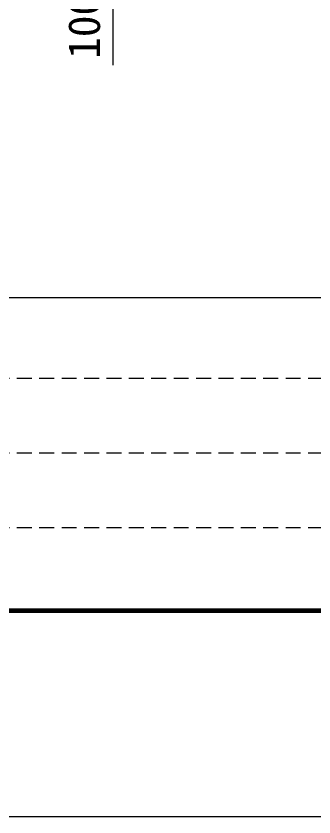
# Model space of a CAD drawing. Units: millimetres, scale not verified. Extents: x -8910 to 8910, y -6308 to 6308.
# Drawn here: x -662 to 56, y -6308 to -4379 of the extents above; entities that cross this region are included whole.
import ezdxf
from ezdxf.enums import TextEntityAlignment as Align

# ---------------------------------------------------------------- set-up
doc = ezdxf.new("R2010")
doc.units = ezdxf.units.MM
doc.header["$LTSCALE"] = 30
doc.linetypes.add('DASHED1', pattern=[1.8, 1.2, -0.6])
for name, color, linetype, lineweight in [('0-0_製作', 5, 'Continuous', 25), ('0-B_機器', 2, 'Continuous', 25), ('1-0_図面枠', 7, 'Continuous', 25), ('1-1_Axis_waku', 7, 'Continuous', 25)]:
    doc.layers.add(name, color=color, linetype=linetype, lineweight=lineweight)
doc.styles.add('ＭＳ ゴシック', font='')
doc.styles.get('ＭＳ ゴシック').set_extended_font_data('MS Gothic')

msp = doc.modelspace()

# ---------------------------------------------------------------- linework, layer by layer
at = {"layer": '0-0_製作', "color": 2}
msp.add_line((-428.83, -4308.85), (-428.83, -4497.22), dxfattribs=at)
at = {"layer": '1-0_図面枠'}
msp.add_lwpolyline([(-8910, -6307.5), (-8910, 6307.5), (8910, 6307.5), (8910, -6307.5)], close=True, dxfattribs=at)
at = {"layer": '1-1_Axis_waku'}
for p, q in [((-7770, -5056.5), (8400, -5056.5)), ((8408.4, -5814.9), (-7778.4, -5814.9)), ((8407.8, -5814.3), (-7777.8, -5814.3)), ((8407.2, -5813.7), (-7777.2, -5813.7)), ((8406.6, -5813.1), (-7776.6, -5813.1)), ((8406, -5812.5), (-7776, -5812.5)), ((8405.4, -5811.9), (-7775.4, -5811.9)), ((8404.8, -5811.3), (-7774.8, -5811.3)), ((8404.2, -5810.7), (-7774.2, -5810.7)), ((8403.6, -5810.1), (-7773.6, -5810.1)), ((8403, -5809.5), (-7773, -5809.5)), ((8402.4, -5808.9), (-7772.4, -5808.9)), ((8401.8, -5808.3), (-7771.8, -5808.3)), ((8401.2, -5807.7), (-7771.2, -5807.7)), ((8400.6, -5807.1), (-7770.6, -5807.1)), ((-7770, -5806.5), (8400, -5806.5))]:
    msp.add_line(p, q, dxfattribs=at)
at = {"layer": '1-1_Axis_waku', "linetype": 'DASHED1'}
for p, q in [((240, -5251.5), (-7770, -5251.5)), ((240, -5431.5), (-7770, -5431.5)), ((240, -5611.5), (-7770, -5611.5))]:
    msp.add_line(p, q, dxfattribs=at)

# ---------------------------------------------------------------- texts
at = {"layer": '0-B_機器', "color": 4, "style": 'ＭＳ ゴシック'}
msp.add_text('100', height=76.98, rotation=90, dxfattribs=at).set_placement((-436.62, -4482.06), align=Align.BOTTOM_LEFT)

doc.saveas('drawing.dxf')
